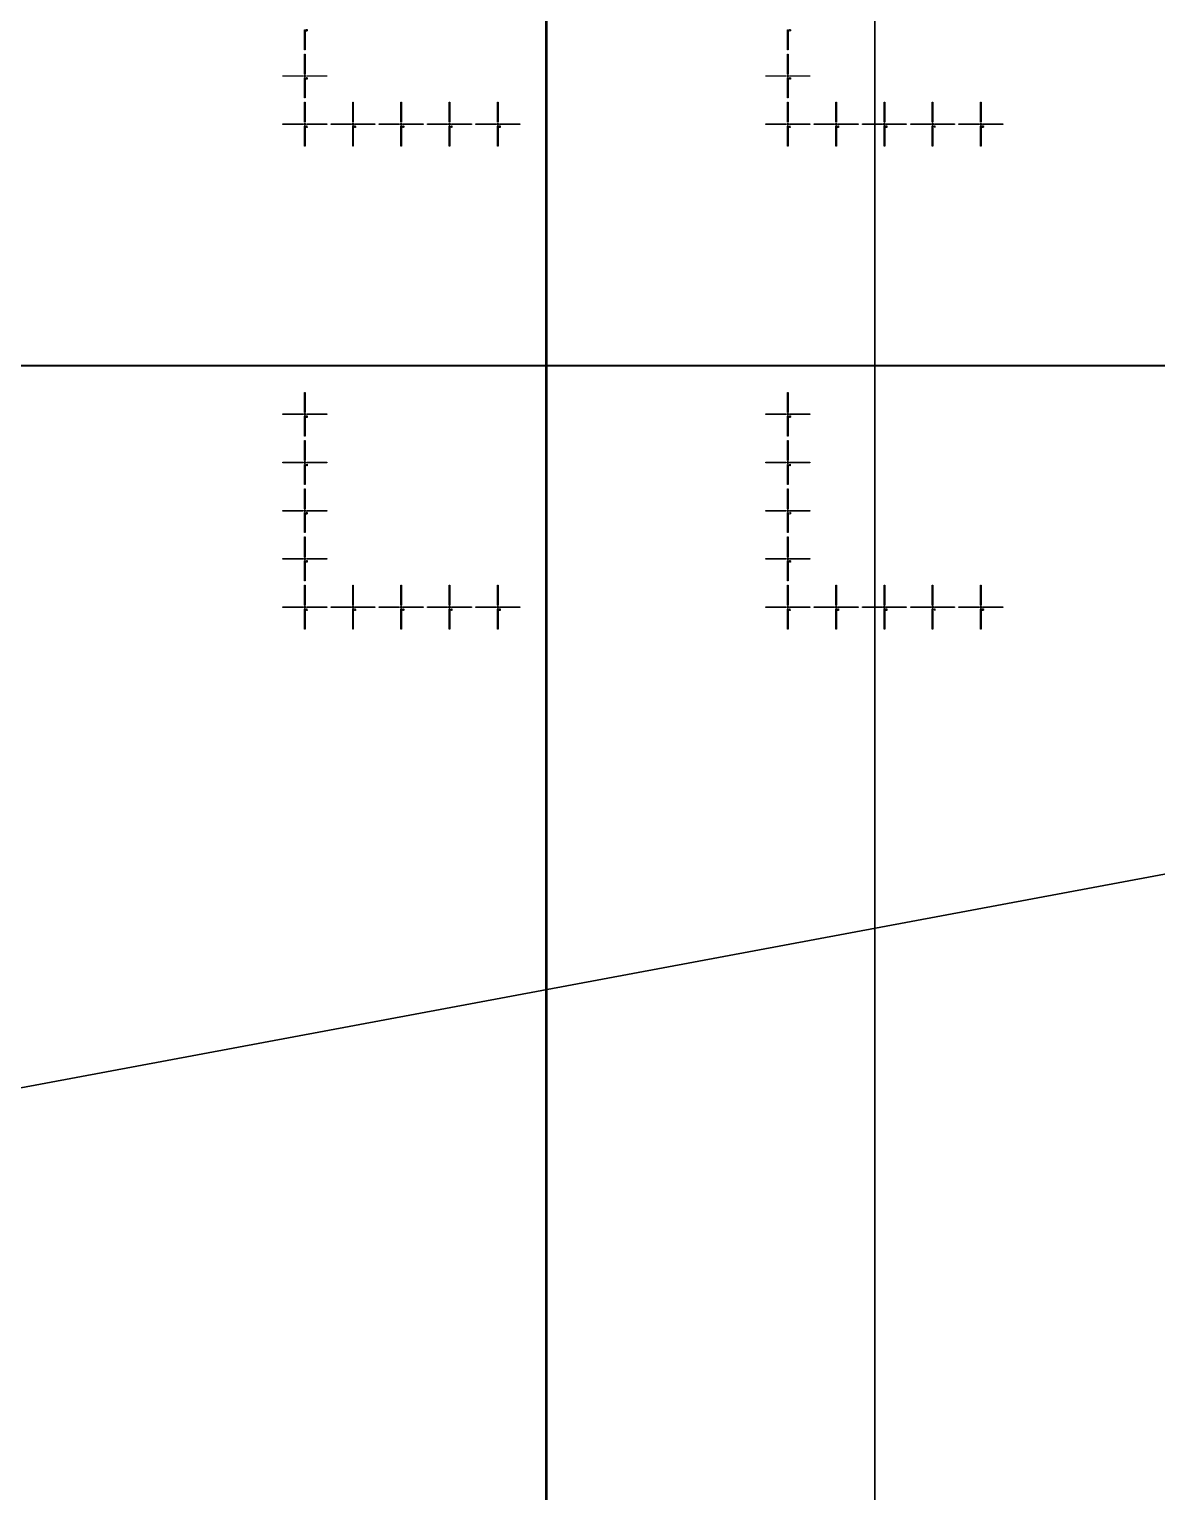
# Model space of a CAD drawing. Extents: x -25400 to 25400, y -24113 to 25400.
# Drawn here: x -15928 to -11253, y -4659 to 1407 of the extents above; entities that cross this region are included whole.
import ezdxf

# ---------------------------------------------------------------- set-up
doc = ezdxf.new("R2010")
doc.units = 0
for name, color, linetype in [('L0D0', 2, 'CONTINUOUS'), ('L1D0', 3, 'CONTINUOUS'), ('L3D0', 4, 'CONTINUOUS')]:
    doc.layers.add(name, color=color, linetype=linetype)

msp = doc.modelspace()

# ---------------------------------------------------------------- linework, layer by layer
at = {"layer": 'L0D0'}
for points in [[(-12421.944, -22155.255), (-12421.944, 14018.85)], [(-12421.944, 14018.85), (-12421.944, -22155.255)], [(-22510.084, 4207.864), (0, 0), (-22510.084, -4207.864)], [(-22417.468, -4676.232), (-22426.291, -4633.734), (-22435.033, -4591.22), (-22443.695, -4548.688), (-22452.276, -4506.141), (-22460.776, -4463.577), (-22469.196, -4420.998), (-22477.535, -4378.402), (-22485.794, -4335.791), (-22493.971, -4293.164), (-22502.068, -4250.522), (-22510.084, -4207.864), (0, 0), (-19469.972, -12055.297)]]:
    msp.add_lwpolyline(points, dxfattribs=at)
at = {"layer": 'L1D0'}
for points in [[(-14786.75, 1321.85), (-14786.75, 1404.85), (-14784.25, 1404.85), (-14784.25, 1321.85)], [(-14779.5, 1404.961), (-14779.5, 1405.85), (-14775.944, 1405.85), (-14775.944, 1404.961)], [(-14779.5, 1399.628), (-14779.5, 1400.517), (-14775.944, 1400.517), (-14775.944, 1399.628)], [(-14778.611, 1402.294), (-14778.611, 1403.183), (-14775.944, 1403.183), (-14775.944, 1402.294)], [(-14775.944, 1403.183), (-14775.944, 1404.961), (-14775.056, 1404.961), (-14775.056, 1403.183)], [(-14775.944, 1400.517), (-14775.944, 1402.294), (-14775.056, 1402.294), (-14775.056, 1400.517)], [(-12783.75, 1321.85), (-12783.75, 1404.85), (-12781.25, 1404.85), (-12781.25, 1321.85)], [(-12776.5, 1404.961), (-12776.5, 1405.85), (-12772.944, 1405.85), (-12772.944, 1404.961)], [(-12776.5, 1399.628), (-12776.5, 1400.517), (-12772.944, 1400.517), (-12772.944, 1399.628)], [(-12775.611, 1402.294), (-12775.611, 1403.183), (-12772.944, 1403.183), (-12772.944, 1402.294)], [(-12772.944, 1403.183), (-12772.944, 1404.961), (-12772.056, 1404.961), (-12772.056, 1403.183)], [(-12772.944, 1400.517), (-12772.944, 1402.294), (-12772.056, 1402.294), (-12772.056, 1400.517)], [(-14786.75, 1220.85), (-14786.75, 1303.85), (-14784.25, 1303.85), (-14784.25, 1220.85)], [(-12783.75, 1220.85), (-12783.75, 1303.85), (-12781.25, 1303.85), (-12781.25, 1220.85)], [(-14876.5, 1211.6), (-14876.5, 1214.1), (-14793.5, 1214.1), (-14793.5, 1211.6)], [(-14785.7, 1207.85), (-14785.7, 1212.65), (-14790.5, 1212.65), (-14790.5, 1213.05), (-14785.7, 1213.05), (-14785.7, 1217.85), (-14785.3, 1217.85), (-14785.3, 1213.05), (-14780.5, 1213.05), (-14780.5, 1212.65), (-14785.3, 1212.65), (-14785.3, 1207.85)], [(-14777.5, 1211.6), (-14777.5, 1214.1), (-14694.5, 1214.1), (-14694.5, 1211.6)], [(-12873.5, 1211.6), (-12873.5, 1214.1), (-12790.5, 1214.1), (-12790.5, 1211.6)], [(-12782.7, 1207.85), (-12782.7, 1212.65), (-12787.5, 1212.65), (-12787.5, 1213.05), (-12782.7, 1213.05), (-12782.7, 1217.85), (-12782.3, 1217.85), (-12782.3, 1213.05), (-12777.5, 1213.05), (-12777.5, 1212.65), (-12782.3, 1212.65), (-12782.3, 1207.85)], [(-12774.5, 1211.6), (-12774.5, 1214.1), (-12691.5, 1214.1), (-12691.5, 1211.6)], [(-14786.75, 1121.85), (-14786.75, 1204.85), (-14784.25, 1204.85), (-14784.25, 1121.85)], [(-14779.5, 1204.072), (-14779.5, 1204.961), (-14778.611, 1204.961), (-14778.611, 1204.072)], [(-14779.5, 1199.628), (-14779.5, 1201.406), (-14778.611, 1201.406), (-14778.611, 1200.517), (-14775.056, 1200.517), (-14775.056, 1199.628)], [(-14778.611, 1204.961), (-14778.611, 1205.85), (-14775.944, 1205.85), (-14775.944, 1204.961)], [(-14778.611, 1201.406), (-14778.611, 1202.294), (-14776.833, 1202.294), (-14776.833, 1201.406)], [(-14776.833, 1202.294), (-14776.833, 1203.183), (-14775.944, 1203.183), (-14775.944, 1202.294)], [(-14775.944, 1203.183), (-14775.944, 1204.961), (-14775.056, 1204.961), (-14775.056, 1203.183)], [(-12783.75, 1121.85), (-12783.75, 1204.85), (-12781.25, 1204.85), (-12781.25, 1121.85)], [(-12776.5, 1204.072), (-12776.5, 1204.961), (-12775.611, 1204.961), (-12775.611, 1204.072)], [(-12776.5, 1199.628), (-12776.5, 1201.406), (-12775.611, 1201.406), (-12775.611, 1200.517), (-12772.056, 1200.517), (-12772.056, 1199.628)], [(-12775.611, 1204.961), (-12775.611, 1205.85), (-12772.944, 1205.85), (-12772.944, 1204.961)], [(-12775.611, 1201.406), (-12775.611, 1202.294), (-12773.833, 1202.294), (-12773.833, 1201.406)], [(-12773.833, 1202.294), (-12773.833, 1203.183), (-12772.944, 1203.183), (-12772.944, 1202.294)], [(-12772.944, 1203.183), (-12772.944, 1204.961), (-12772.056, 1204.961), (-12772.056, 1203.183)], [(-14786.75, 1020.85), (-14786.75, 1103.85), (-14784.25, 1103.85), (-14784.25, 1020.85)], [(-14586.75, 1020.85), (-14586.75, 1103.85), (-14584.25, 1103.85), (-14584.25, 1020.85)], [(-14386.75, 1020.85), (-14386.75, 1103.85), (-14384.25, 1103.85), (-14384.25, 1020.85)], [(-14186.75, 1020.85), (-14186.75, 1103.85), (-14184.25, 1103.85), (-14184.25, 1020.85)], [(-13986.75, 1020.85), (-13986.75, 1103.85), (-13984.25, 1103.85), (-13984.25, 1020.85)], [(-12783.75, 1020.85), (-12783.75, 1103.85), (-12781.25, 1103.85), (-12781.25, 1020.85)], [(-12583.75, 1020.85), (-12583.75, 1103.85), (-12581.25, 1103.85), (-12581.25, 1020.85)], [(-12383.75, 1020.85), (-12383.75, 1103.85), (-12381.25, 1103.85), (-12381.25, 1020.85)], [(-12183.75, 1020.85), (-12183.75, 1103.85), (-12181.25, 1103.85), (-12181.25, 1020.85)], [(-11983.75, 1020.85), (-11983.75, 1103.85), (-11981.25, 1103.85), (-11981.25, 1020.85)], [(-14876.5, 1011.6), (-14876.5, 1014.1), (-14793.5, 1014.1), (-14793.5, 1011.6)], [(-14785.7, 1007.85), (-14785.7, 1012.65), (-14790.5, 1012.65), (-14790.5, 1013.05), (-14785.7, 1013.05), (-14785.7, 1017.85), (-14785.3, 1017.85), (-14785.3, 1013.05), (-14780.5, 1013.05), (-14780.5, 1012.65), (-14785.3, 1012.65), (-14785.3, 1007.85)], [(-14786.75, 921.85), (-14786.75, 1004.85), (-14784.25, 1004.85), (-14784.25, 921.85)], [(-14778.611, 999.628), (-14778.611, 1000.517), (-14777.722, 1000.517), (-14777.722, 1004.072), (-14778.611, 1004.072), (-14778.611, 1004.961), (-14777.722, 1004.961), (-14777.722, 1005.85), (-14776.833, 1005.85), (-14776.833, 1000.517), (-14775.944, 1000.517), (-14775.944, 999.628)], [(-14777.5, 1011.6), (-14777.5, 1014.1), (-14694.5, 1014.1), (-14694.5, 1011.6)], [(-14676.5, 1011.6), (-14676.5, 1014.1), (-14593.5, 1014.1), (-14593.5, 1011.6)], [(-14585.7, 1007.85), (-14585.7, 1012.65), (-14590.5, 1012.65), (-14590.5, 1013.05), (-14585.7, 1013.05), (-14585.7, 1017.85), (-14585.3, 1017.85), (-14585.3, 1013.05), (-14580.5, 1013.05), (-14580.5, 1012.65), (-14585.3, 1012.65), (-14585.3, 1007.85)], [(-14586.75, 921.85), (-14586.75, 1004.85), (-14584.25, 1004.85), (-14584.25, 921.85)], [(-14579.5, 1004.072), (-14579.5, 1004.961), (-14578.611, 1004.961), (-14578.611, 1004.072)], [(-14579.5, 999.628), (-14579.5, 1001.406), (-14578.611, 1001.406), (-14578.611, 1000.517), (-14575.056, 1000.517), (-14575.056, 999.628)], [(-14578.611, 1004.961), (-14578.611, 1005.85), (-14575.944, 1005.85), (-14575.944, 1004.961)], [(-14578.611, 1001.406), (-14578.611, 1002.294), (-14576.833, 1002.294), (-14576.833, 1001.406)], [(-14577.5, 1011.6), (-14577.5, 1014.1), (-14494.5, 1014.1), (-14494.5, 1011.6)], [(-14576.833, 1002.294), (-14576.833, 1003.183), (-14575.944, 1003.183), (-14575.944, 1002.294)], [(-14575.944, 1003.183), (-14575.944, 1004.961), (-14575.056, 1004.961), (-14575.056, 1003.183)], [(-14476.5, 1011.6), (-14476.5, 1014.1), (-14393.5, 1014.1), (-14393.5, 1011.6)], [(-14385.7, 1007.85), (-14385.7, 1012.65), (-14390.5, 1012.65), (-14390.5, 1013.05), (-14385.7, 1013.05), (-14385.7, 1017.85), (-14385.3, 1017.85), (-14385.3, 1013.05), (-14380.5, 1013.05), (-14380.5, 1012.65), (-14385.3, 1012.65), (-14385.3, 1007.85)], [(-14386.75, 921.85), (-14386.75, 1004.85), (-14384.25, 1004.85), (-14384.25, 921.85)], [(-14379.5, 1004.961), (-14379.5, 1005.85), (-14375.944, 1005.85), (-14375.944, 1004.961)], [(-14379.5, 999.628), (-14379.5, 1000.517), (-14375.944, 1000.517), (-14375.944, 999.628)], [(-14378.611, 1002.294), (-14378.611, 1003.183), (-14375.944, 1003.183), (-14375.944, 1002.294)], [(-14377.5, 1011.6), (-14377.5, 1014.1), (-14294.5, 1014.1), (-14294.5, 1011.6)], [(-14375.944, 1003.183), (-14375.944, 1004.961), (-14375.056, 1004.961), (-14375.056, 1003.183)], [(-14375.944, 1000.517), (-14375.944, 1002.294), (-14375.056, 1002.294), (-14375.056, 1000.517)], [(-14276.5, 1011.6), (-14276.5, 1014.1), (-14193.5, 1014.1), (-14193.5, 1011.6)], [(-14185.7, 1007.85), (-14185.7, 1012.65), (-14190.5, 1012.65), (-14190.5, 1013.05), (-14185.7, 1013.05), (-14185.7, 1017.85), (-14185.3, 1017.85), (-14185.3, 1013.05), (-14180.5, 1013.05), (-14180.5, 1012.65), (-14185.3, 1012.65), (-14185.3, 1007.85)], [(-14186.75, 921.85), (-14186.75, 1004.85), (-14184.25, 1004.85), (-14184.25, 921.85)], [(-14176.833, 999.628), (-14176.833, 1001.406), (-14179.5, 1001.406), (-14179.5, 1003.183), (-14178.611, 1003.183), (-14178.611, 1002.294), (-14176.833, 1002.294), (-14176.833, 1004.961), (-14177.722, 1004.961), (-14177.722, 1005.85), (-14175.944, 1005.85), (-14175.944, 1002.294), (-14175.056, 1002.294), (-14175.056, 1001.406), (-14175.944, 1001.406), (-14175.944, 999.628)], [(-14178.611, 1003.183), (-14178.611, 1004.961), (-14177.722, 1004.961), (-14177.722, 1003.183)], [(-14177.5, 1011.6), (-14177.5, 1014.1), (-14094.5, 1014.1), (-14094.5, 1011.6)], [(-14076.5, 1011.6), (-14076.5, 1014.1), (-13993.5, 1014.1), (-13993.5, 1011.6)], [(-13985.7, 1007.85), (-13985.7, 1012.65), (-13990.5, 1012.65), (-13990.5, 1013.05), (-13985.7, 1013.05), (-13985.7, 1017.85), (-13985.3, 1017.85), (-13985.3, 1013.05), (-13980.5, 1013.05), (-13980.5, 1012.65), (-13985.3, 1012.65), (-13985.3, 1007.85)], [(-13986.75, 921.85), (-13986.75, 1004.85), (-13984.25, 1004.85), (-13984.25, 921.85)], [(-13979.5, 1002.294), (-13979.5, 1005.85), (-13975.056, 1005.85), (-13975.056, 1004.961), (-13978.611, 1004.961), (-13978.611, 1003.183), (-13975.944, 1003.183), (-13975.944, 1002.294)], [(-13979.5, 999.628), (-13979.5, 1000.517), (-13975.944, 1000.517), (-13975.944, 999.628)], [(-13977.5, 1011.6), (-13977.5, 1014.1), (-13894.5, 1014.1), (-13894.5, 1011.6)], [(-13975.944, 1000.517), (-13975.944, 1002.294), (-13975.056, 1002.294), (-13975.056, 1000.517)], [(-12873.5, 1011.6), (-12873.5, 1014.1), (-12790.5, 1014.1), (-12790.5, 1011.6)], [(-12782.7, 1007.85), (-12782.7, 1012.65), (-12787.5, 1012.65), (-12787.5, 1013.05), (-12782.7, 1013.05), (-12782.7, 1017.85), (-12782.3, 1017.85), (-12782.3, 1013.05), (-12777.5, 1013.05), (-12777.5, 1012.65), (-12782.3, 1012.65), (-12782.3, 1007.85)], [(-12783.75, 921.85), (-12783.75, 1004.85), (-12781.25, 1004.85), (-12781.25, 921.85)], [(-12775.611, 999.628), (-12775.611, 1000.517), (-12774.722, 1000.517), (-12774.722, 1004.072), (-12775.611, 1004.072), (-12775.611, 1004.961), (-12774.722, 1004.961), (-12774.722, 1005.85), (-12773.833, 1005.85), (-12773.833, 1000.517), (-12772.944, 1000.517), (-12772.944, 999.628)], [(-12774.5, 1011.6), (-12774.5, 1014.1), (-12691.5, 1014.1), (-12691.5, 1011.6)], [(-12673.5, 1011.6), (-12673.5, 1014.1), (-12590.5, 1014.1), (-12590.5, 1011.6)], [(-12582.7, 1007.85), (-12582.7, 1012.65), (-12587.5, 1012.65), (-12587.5, 1013.05), (-12582.7, 1013.05), (-12582.7, 1017.85), (-12582.3, 1017.85), (-12582.3, 1013.05), (-12577.5, 1013.05), (-12577.5, 1012.65), (-12582.3, 1012.65), (-12582.3, 1007.85)], [(-12583.75, 921.85), (-12583.75, 1004.85), (-12581.25, 1004.85), (-12581.25, 921.85)], [(-12576.5, 1004.072), (-12576.5, 1004.961), (-12575.611, 1004.961), (-12575.611, 1004.072)], [(-12576.5, 999.628), (-12576.5, 1001.406), (-12575.611, 1001.406), (-12575.611, 1000.517), (-12572.056, 1000.517), (-12572.056, 999.628)], [(-12575.611, 1004.961), (-12575.611, 1005.85), (-12572.944, 1005.85), (-12572.944, 1004.961)], [(-12575.611, 1001.406), (-12575.611, 1002.294), (-12573.833, 1002.294), (-12573.833, 1001.406)], [(-12574.5, 1011.6), (-12574.5, 1014.1), (-12491.5, 1014.1), (-12491.5, 1011.6)], [(-12573.833, 1002.294), (-12573.833, 1003.183), (-12572.944, 1003.183), (-12572.944, 1002.294)], [(-12572.944, 1003.183), (-12572.944, 1004.961), (-12572.056, 1004.961), (-12572.056, 1003.183)], [(-12473.5, 1011.6), (-12473.5, 1014.1), (-12390.5, 1014.1), (-12390.5, 1011.6)], [(-12382.7, 1007.85), (-12382.7, 1012.65), (-12387.5, 1012.65), (-12387.5, 1013.05), (-12382.7, 1013.05), (-12382.7, 1017.85), (-12382.3, 1017.85), (-12382.3, 1013.05), (-12377.5, 1013.05), (-12377.5, 1012.65), (-12382.3, 1012.65), (-12382.3, 1007.85)], [(-12383.75, 921.85), (-12383.75, 1004.85), (-12381.25, 1004.85), (-12381.25, 921.85)], [(-12376.5, 1004.961), (-12376.5, 1005.85), (-12372.944, 1005.85), (-12372.944, 1004.961)], [(-12376.5, 999.628), (-12376.5, 1000.517), (-12372.944, 1000.517), (-12372.944, 999.628)], [(-12375.611, 1002.294), (-12375.611, 1003.183), (-12372.944, 1003.183), (-12372.944, 1002.294)], [(-12374.5, 1011.6), (-12374.5, 1014.1), (-12291.5, 1014.1), (-12291.5, 1011.6)], [(-12372.944, 1003.183), (-12372.944, 1004.961), (-12372.056, 1004.961), (-12372.056, 1003.183)], [(-12372.944, 1000.517), (-12372.944, 1002.294), (-12372.056, 1002.294), (-12372.056, 1000.517)], [(-12273.5, 1011.6), (-12273.5, 1014.1), (-12190.5, 1014.1), (-12190.5, 1011.6)], [(-12182.7, 1007.85), (-12182.7, 1012.65), (-12187.5, 1012.65), (-12187.5, 1013.05), (-12182.7, 1013.05), (-12182.7, 1017.85), (-12182.3, 1017.85), (-12182.3, 1013.05), (-12177.5, 1013.05), (-12177.5, 1012.65), (-12182.3, 1012.65), (-12182.3, 1007.85)], [(-12183.75, 921.85), (-12183.75, 1004.85), (-12181.25, 1004.85), (-12181.25, 921.85)], [(-12173.833, 999.628), (-12173.833, 1001.406), (-12176.5, 1001.406), (-12176.5, 1003.183), (-12175.611, 1003.183), (-12175.611, 1002.294), (-12173.833, 1002.294), (-12173.833, 1004.961), (-12174.722, 1004.961), (-12174.722, 1005.85), (-12172.944, 1005.85), (-12172.944, 1002.294), (-12172.056, 1002.294), (-12172.056, 1001.406), (-12172.944, 1001.406), (-12172.944, 999.628)], [(-12175.611, 1003.183), (-12175.611, 1004.961), (-12174.722, 1004.961), (-12174.722, 1003.183)], [(-12174.5, 1011.6), (-12174.5, 1014.1), (-12091.5, 1014.1), (-12091.5, 1011.6)], [(-12073.5, 1011.6), (-12073.5, 1014.1), (-11990.5, 1014.1), (-11990.5, 1011.6)], [(-11982.7, 1007.85), (-11982.7, 1012.65), (-11987.5, 1012.65), (-11987.5, 1013.05), (-11982.7, 1013.05), (-11982.7, 1017.85), (-11982.3, 1017.85), (-11982.3, 1013.05), (-11977.5, 1013.05), (-11977.5, 1012.65), (-11982.3, 1012.65), (-11982.3, 1007.85)], [(-11983.75, 921.85), (-11983.75, 1004.85), (-11981.25, 1004.85), (-11981.25, 921.85)], [(-11976.5, 1002.294), (-11976.5, 1005.85), (-11972.056, 1005.85), (-11972.056, 1004.961), (-11975.611, 1004.961), (-11975.611, 1003.183), (-11972.944, 1003.183), (-11972.944, 1002.294)], [(-11976.5, 999.628), (-11976.5, 1000.517), (-11972.944, 1000.517), (-11972.944, 999.628)], [(-11974.5, 1011.6), (-11974.5, 1014.1), (-11891.5, 1014.1), (-11891.5, 1011.6)], [(-11972.944, 1000.517), (-11972.944, 1002.294), (-11972.056, 1002.294), (-11972.056, 1000.517)], [(-14786.75, -182.15), (-14786.75, -99.15), (-14784.25, -99.15), (-14784.25, -182.15)], [(-12783.75, -182.15), (-12783.75, -99.15), (-12781.25, -99.15), (-12781.25, -182.15)], [(-14876.5, -191.4), (-14876.5, -188.9), (-14793.5, -188.9), (-14793.5, -191.4)], [(-14785.7, -195.15), (-14785.7, -190.35), (-14790.5, -190.35), (-14790.5, -189.95), (-14785.7, -189.95), (-14785.7, -185.15), (-14785.3, -185.15), (-14785.3, -189.95), (-14780.5, -189.95), (-14780.5, -190.35), (-14785.3, -190.35), (-14785.3, -195.15)], [(-14786.75, -281.15), (-14786.75, -198.15), (-14784.25, -198.15), (-14784.25, -281.15)], [(-14779.5, -200.706), (-14779.5, -197.15), (-14775.056, -197.15), (-14775.056, -198.039), (-14778.611, -198.039), (-14778.611, -199.817), (-14775.944, -199.817), (-14775.944, -200.706)], [(-14779.5, -203.372), (-14779.5, -202.483), (-14775.944, -202.483), (-14775.944, -203.372)], [(-14777.5, -191.4), (-14777.5, -188.9), (-14694.5, -188.9), (-14694.5, -191.4)], [(-14775.944, -202.483), (-14775.944, -200.706), (-14775.056, -200.706), (-14775.056, -202.483)], [(-12873.5, -191.4), (-12873.5, -188.9), (-12790.5, -188.9), (-12790.5, -191.4)], [(-12782.7, -195.15), (-12782.7, -190.35), (-12787.5, -190.35), (-12787.5, -189.95), (-12782.7, -189.95), (-12782.7, -185.15), (-12782.3, -185.15), (-12782.3, -189.95), (-12777.5, -189.95), (-12777.5, -190.35), (-12782.3, -190.35), (-12782.3, -195.15)], [(-12783.75, -281.15), (-12783.75, -198.15), (-12781.25, -198.15), (-12781.25, -281.15)], [(-12776.5, -200.706), (-12776.5, -197.15), (-12772.056, -197.15), (-12772.056, -198.039), (-12775.611, -198.039), (-12775.611, -199.817), (-12772.944, -199.817), (-12772.944, -200.706)], [(-12776.5, -203.372), (-12776.5, -202.483), (-12772.944, -202.483), (-12772.944, -203.372)], [(-12774.5, -191.4), (-12774.5, -188.9), (-12691.5, -188.9), (-12691.5, -191.4)], [(-12772.944, -202.483), (-12772.944, -200.706), (-12772.056, -200.706), (-12772.056, -202.483)], [(-14786.75, -382.15), (-14786.75, -299.15), (-14784.25, -299.15), (-14784.25, -382.15)], [(-12783.75, -382.15), (-12783.75, -299.15), (-12781.25, -299.15), (-12781.25, -382.15)], [(-14876.5, -391.4), (-14876.5, -388.9), (-14793.5, -388.9), (-14793.5, -391.4)], [(-14785.7, -395.15), (-14785.7, -390.35), (-14790.5, -390.35), (-14790.5, -389.95), (-14785.7, -389.95), (-14785.7, -385.15), (-14785.3, -385.15), (-14785.3, -389.95), (-14780.5, -389.95), (-14780.5, -390.35), (-14785.3, -390.35), (-14785.3, -395.15)], [(-14786.75, -481.15), (-14786.75, -398.15), (-14784.25, -398.15), (-14784.25, -481.15)], [(-14776.833, -403.372), (-14776.833, -401.594), (-14779.5, -401.594), (-14779.5, -399.817), (-14778.611, -399.817), (-14778.611, -400.706), (-14776.833, -400.706), (-14776.833, -398.039), (-14777.722, -398.039), (-14777.722, -397.15), (-14775.944, -397.15), (-14775.944, -400.706), (-14775.056, -400.706), (-14775.056, -401.594), (-14775.944, -401.594), (-14775.944, -403.372)], [(-14778.611, -399.817), (-14778.611, -398.039), (-14777.722, -398.039), (-14777.722, -399.817)], [(-14777.5, -391.4), (-14777.5, -388.9), (-14694.5, -388.9), (-14694.5, -391.4)], [(-12873.5, -391.4), (-12873.5, -388.9), (-12790.5, -388.9), (-12790.5, -391.4)], [(-12782.7, -395.15), (-12782.7, -390.35), (-12787.5, -390.35), (-12787.5, -389.95), (-12782.7, -389.95), (-12782.7, -385.15), (-12782.3, -385.15), (-12782.3, -389.95), (-12777.5, -389.95), (-12777.5, -390.35), (-12782.3, -390.35), (-12782.3, -395.15)], [(-12783.75, -481.15), (-12783.75, -398.15), (-12781.25, -398.15), (-12781.25, -481.15)], [(-12773.833, -403.372), (-12773.833, -401.594), (-12776.5, -401.594), (-12776.5, -399.817), (-12775.611, -399.817), (-12775.611, -400.706), (-12773.833, -400.706), (-12773.833, -398.039), (-12774.722, -398.039), (-12774.722, -397.15), (-12772.944, -397.15), (-12772.944, -400.706), (-12772.056, -400.706), (-12772.056, -401.594), (-12772.944, -401.594), (-12772.944, -403.372)], [(-12775.611, -399.817), (-12775.611, -398.039), (-12774.722, -398.039), (-12774.722, -399.817)], [(-12774.5, -391.4), (-12774.5, -388.9), (-12691.5, -388.9), (-12691.5, -391.4)], [(-14786.75, -582.15), (-14786.75, -499.15), (-14784.25, -499.15), (-14784.25, -582.15)], [(-12783.75, -582.15), (-12783.75, -499.15), (-12781.25, -499.15), (-12781.25, -582.15)], [(-14876.5, -591.4), (-14876.5, -588.9), (-14793.5, -588.9), (-14793.5, -591.4)], [(-14785.7, -595.15), (-14785.7, -590.35), (-14790.5, -590.35), (-14790.5, -589.95), (-14785.7, -589.95), (-14785.7, -585.15), (-14785.3, -585.15), (-14785.3, -589.95), (-14780.5, -589.95), (-14780.5, -590.35), (-14785.3, -590.35), (-14785.3, -595.15)], [(-14786.75, -681.15), (-14786.75, -598.15), (-14784.25, -598.15), (-14784.25, -681.15)], [(-14779.5, -598.039), (-14779.5, -597.15), (-14775.944, -597.15), (-14775.944, -598.039)], [(-14779.5, -603.372), (-14779.5, -602.483), (-14775.944, -602.483), (-14775.944, -603.372)], [(-14778.611, -600.706), (-14778.611, -599.817), (-14775.944, -599.817), (-14775.944, -600.706)], [(-14777.5, -591.4), (-14777.5, -588.9), (-14694.5, -588.9), (-14694.5, -591.4)], [(-14775.944, -599.817), (-14775.944, -598.039), (-14775.056, -598.039), (-14775.056, -599.817)], [(-14775.944, -602.483), (-14775.944, -600.706), (-14775.056, -600.706), (-14775.056, -602.483)], [(-12873.5, -591.4), (-12873.5, -588.9), (-12790.5, -588.9), (-12790.5, -591.4)], [(-12782.7, -595.15), (-12782.7, -590.35), (-12787.5, -590.35), (-12787.5, -589.95), (-12782.7, -589.95), (-12782.7, -585.15), (-12782.3, -585.15), (-12782.3, -589.95), (-12777.5, -589.95), (-12777.5, -590.35), (-12782.3, -590.35), (-12782.3, -595.15)], [(-12783.75, -681.15), (-12783.75, -598.15), (-12781.25, -598.15), (-12781.25, -681.15)], [(-12776.5, -598.039), (-12776.5, -597.15), (-12772.944, -597.15), (-12772.944, -598.039)], [(-12776.5, -603.372), (-12776.5, -602.483), (-12772.944, -602.483), (-12772.944, -603.372)], [(-12775.611, -600.706), (-12775.611, -599.817), (-12772.944, -599.817), (-12772.944, -600.706)], [(-12774.5, -591.4), (-12774.5, -588.9), (-12691.5, -588.9), (-12691.5, -591.4)], [(-12772.944, -599.817), (-12772.944, -598.039), (-12772.056, -598.039), (-12772.056, -599.817)], [(-12772.944, -602.483), (-12772.944, -600.706), (-12772.056, -600.706), (-12772.056, -602.483)], [(-14786.75, -782.15), (-14786.75, -699.15), (-14784.25, -699.15), (-14784.25, -782.15)], [(-12783.75, -782.15), (-12783.75, -699.15), (-12781.25, -699.15), (-12781.25, -782.15)], [(-14785.7, -795.15), (-14785.7, -790.35), (-14790.5, -790.35), (-14790.5, -789.95), (-14785.7, -789.95), (-14785.7, -785.15), (-14785.3, -785.15), (-14785.3, -789.95), (-14780.5, -789.95), (-14780.5, -790.35), (-14785.3, -790.35), (-14785.3, -795.15)], [(-12782.7, -795.15), (-12782.7, -790.35), (-12787.5, -790.35), (-12787.5, -789.95), (-12782.7, -789.95), (-12782.7, -785.15), (-12782.3, -785.15), (-12782.3, -789.95), (-12777.5, -789.95), (-12777.5, -790.35), (-12782.3, -790.35), (-12782.3, -795.15)], [(-14876.5, -791.4), (-14876.5, -788.9), (-14793.5, -788.9), (-14793.5, -791.4)], [(-14786.75, -881.15), (-14786.75, -798.15), (-14784.25, -798.15), (-14784.25, -881.15)], [(-14779.5, -798.928), (-14779.5, -798.039), (-14778.611, -798.039), (-14778.611, -798.928)], [(-14779.5, -803.372), (-14779.5, -801.594), (-14778.611, -801.594), (-14778.611, -802.483), (-14775.056, -802.483), (-14775.056, -803.372)], [(-14778.611, -798.039), (-14778.611, -797.15), (-14775.944, -797.15), (-14775.944, -798.039)], [(-14778.611, -801.594), (-14778.611, -800.706), (-14776.833, -800.706), (-14776.833, -801.594)], [(-14777.5, -791.4), (-14777.5, -788.9), (-14694.5, -788.9), (-14694.5, -791.4)], [(-14776.833, -800.706), (-14776.833, -799.817), (-14775.944, -799.817), (-14775.944, -800.706)], [(-14775.944, -799.817), (-14775.944, -798.039), (-14775.056, -798.039), (-14775.056, -799.817)], [(-12873.5, -791.4), (-12873.5, -788.9), (-12790.5, -788.9), (-12790.5, -791.4)], [(-12783.75, -881.15), (-12783.75, -798.15), (-12781.25, -798.15), (-12781.25, -881.15)], [(-12776.5, -798.928), (-12776.5, -798.039), (-12775.611, -798.039), (-12775.611, -798.928)], [(-12776.5, -803.372), (-12776.5, -801.594), (-12775.611, -801.594), (-12775.611, -802.483), (-12772.056, -802.483), (-12772.056, -803.372)], [(-12775.611, -798.039), (-12775.611, -797.15), (-12772.944, -797.15), (-12772.944, -798.039)], [(-12775.611, -801.594), (-12775.611, -800.706), (-12773.833, -800.706), (-12773.833, -801.594)], [(-12774.5, -791.4), (-12774.5, -788.9), (-12691.5, -788.9), (-12691.5, -791.4)], [(-12773.833, -800.706), (-12773.833, -799.817), (-12772.944, -799.817), (-12772.944, -800.706)], [(-12772.944, -799.817), (-12772.944, -798.039), (-12772.056, -798.039), (-12772.056, -799.817)], [(-14786.75, -982.15), (-14786.75, -899.15), (-14784.25, -899.15), (-14784.25, -982.15)], [(-14586.75, -982.15), (-14586.75, -899.15), (-14584.25, -899.15), (-14584.25, -982.15)], [(-14386.75, -982.15), (-14386.75, -899.15), (-14384.25, -899.15), (-14384.25, -982.15)], [(-14186.75, -982.15), (-14186.75, -899.15), (-14184.25, -899.15), (-14184.25, -982.15)], [(-13986.75, -982.15), (-13986.75, -899.15), (-13984.25, -899.15), (-13984.25, -982.15)], [(-12783.75, -982.15), (-12783.75, -899.15), (-12781.25, -899.15), (-12781.25, -982.15)], [(-12583.75, -982.15), (-12583.75, -899.15), (-12581.25, -899.15), (-12581.25, -982.15)], [(-12383.75, -982.15), (-12383.75, -899.15), (-12381.25, -899.15), (-12381.25, -982.15)], [(-12183.75, -982.15), (-12183.75, -899.15), (-12181.25, -899.15), (-12181.25, -982.15)], [(-11983.75, -982.15), (-11983.75, -899.15), (-11981.25, -899.15), (-11981.25, -982.15)], [(-14876.5, -991.4), (-14876.5, -988.9), (-14793.5, -988.9), (-14793.5, -991.4)], [(-14785.7, -995.15), (-14785.7, -990.35), (-14790.5, -990.35), (-14790.5, -989.95), (-14785.7, -989.95), (-14785.7, -985.15), (-14785.3, -985.15), (-14785.3, -989.95), (-14780.5, -989.95), (-14780.5, -990.35), (-14785.3, -990.35), (-14785.3, -995.15)], [(-14786.75, -1081.15), (-14786.75, -998.15), (-14784.25, -998.15), (-14784.25, -1081.15)], [(-14778.611, -1003.372), (-14778.611, -1002.483), (-14777.722, -1002.483), (-14777.722, -998.928), (-14778.611, -998.928), (-14778.611, -998.039), (-14777.722, -998.039), (-14777.722, -997.15), (-14776.833, -997.15), (-14776.833, -1002.483), (-14775.944, -1002.483), (-14775.944, -1003.372)], [(-14777.5, -991.4), (-14777.5, -988.9), (-14694.5, -988.9), (-14694.5, -991.4)], [(-14676.5, -991.4), (-14676.5, -988.9), (-14593.5, -988.9), (-14593.5, -991.4)], [(-14585.7, -995.15), (-14585.7, -990.35), (-14590.5, -990.35), (-14590.5, -989.95), (-14585.7, -989.95), (-14585.7, -985.15), (-14585.3, -985.15), (-14585.3, -989.95), (-14580.5, -989.95), (-14580.5, -990.35), (-14585.3, -990.35), (-14585.3, -995.15)], [(-14586.75, -1081.15), (-14586.75, -998.15), (-14584.25, -998.15), (-14584.25, -1081.15)], [(-14579.5, -998.928), (-14579.5, -998.039), (-14578.611, -998.039), (-14578.611, -998.928)], [(-14579.5, -1003.372), (-14579.5, -1001.594), (-14578.611, -1001.594), (-14578.611, -1002.483), (-14575.056, -1002.483), (-14575.056, -1003.372)], [(-14578.611, -998.039), (-14578.611, -997.15), (-14575.944, -997.15), (-14575.944, -998.039)], [(-14578.611, -1001.594), (-14578.611, -1000.706), (-14576.833, -1000.706), (-14576.833, -1001.594)], [(-14577.5, -991.4), (-14577.5, -988.9), (-14494.5, -988.9), (-14494.5, -991.4)], [(-14576.833, -1000.706), (-14576.833, -999.817), (-14575.944, -999.817), (-14575.944, -1000.706)], [(-14575.944, -999.817), (-14575.944, -998.039), (-14575.056, -998.039), (-14575.056, -999.817)], [(-14476.5, -991.4), (-14476.5, -988.9), (-14393.5, -988.9), (-14393.5, -991.4)], [(-14385.7, -995.15), (-14385.7, -990.35), (-14390.5, -990.35), (-14390.5, -989.95), (-14385.7, -989.95), (-14385.7, -985.15), (-14385.3, -985.15), (-14385.3, -989.95), (-14380.5, -989.95), (-14380.5, -990.35), (-14385.3, -990.35), (-14385.3, -995.15)], [(-14386.75, -1081.15), (-14386.75, -998.15), (-14384.25, -998.15), (-14384.25, -1081.15)], [(-14379.5, -998.039), (-14379.5, -997.15), (-14375.944, -997.15), (-14375.944, -998.039)], [(-14379.5, -1003.372), (-14379.5, -1002.483), (-14375.944, -1002.483), (-14375.944, -1003.372)], [(-14378.611, -1000.706), (-14378.611, -999.817), (-14375.944, -999.817), (-14375.944, -1000.706)], [(-14377.5, -991.4), (-14377.5, -988.9), (-14294.5, -988.9), (-14294.5, -991.4)], [(-14375.944, -999.817), (-14375.944, -998.039), (-14375.056, -998.039), (-14375.056, -999.817)], [(-14375.944, -1002.483), (-14375.944, -1000.706), (-14375.056, -1000.706), (-14375.056, -1002.483)], [(-14276.5, -991.4), (-14276.5, -988.9), (-14193.5, -988.9), (-14193.5, -991.4)], [(-14185.7, -995.15), (-14185.7, -990.35), (-14190.5, -990.35), (-14190.5, -989.95), (-14185.7, -989.95), (-14185.7, -985.15), (-14185.3, -985.15), (-14185.3, -989.95), (-14180.5, -989.95), (-14180.5, -990.35), (-14185.3, -990.35), (-14185.3, -995.15)], [(-14186.75, -1081.15), (-14186.75, -998.15), (-14184.25, -998.15), (-14184.25, -1081.15)], [(-14176.833, -1003.372), (-14176.833, -1001.594), (-14179.5, -1001.594), (-14179.5, -999.817), (-14178.611, -999.817), (-14178.611, -1000.706), (-14176.833, -1000.706), (-14176.833, -998.039), (-14177.722, -998.039), (-14177.722, -997.15), (-14175.944, -997.15), (-14175.944, -1000.706), (-14175.056, -1000.706), (-14175.056, -1001.594), (-14175.944, -1001.594), (-14175.944, -1003.372)], [(-14178.611, -999.817), (-14178.611, -998.039), (-14177.722, -998.039), (-14177.722, -999.817)], [(-14177.5, -991.4), (-14177.5, -988.9), (-14094.5, -988.9), (-14094.5, -991.4)], [(-14076.5, -991.4), (-14076.5, -988.9), (-13993.5, -988.9), (-13993.5, -991.4)], [(-13985.7, -995.15), (-13985.7, -990.35), (-13990.5, -990.35), (-13990.5, -989.95), (-13985.7, -989.95), (-13985.7, -985.15), (-13985.3, -985.15), (-13985.3, -989.95), (-13980.5, -989.95), (-13980.5, -990.35), (-13985.3, -990.35), (-13985.3, -995.15)], [(-13986.75, -1081.15), (-13986.75, -998.15), (-13984.25, -998.15), (-13984.25, -1081.15)], [(-13979.5, -1000.706), (-13979.5, -997.15), (-13975.056, -997.15), (-13975.056, -998.039), (-13978.611, -998.039), (-13978.611, -999.817), (-13975.944, -999.817), (-13975.944, -1000.706)], [(-13979.5, -1003.372), (-13979.5, -1002.483), (-13975.944, -1002.483), (-13975.944, -1003.372)], [(-13977.5, -991.4), (-13977.5, -988.9), (-13894.5, -988.9), (-13894.5, -991.4)], [(-13975.944, -1002.483), (-13975.944, -1000.706), (-13975.056, -1000.706), (-13975.056, -1002.483)], [(-12873.5, -991.4), (-12873.5, -988.9), (-12790.5, -988.9), (-12790.5, -991.4)], [(-12782.7, -995.15), (-12782.7, -990.35), (-12787.5, -990.35), (-12787.5, -989.95), (-12782.7, -989.95), (-12782.7, -985.15), (-12782.3, -985.15), (-12782.3, -989.95), (-12777.5, -989.95), (-12777.5, -990.35), (-12782.3, -990.35), (-12782.3, -995.15)], [(-12783.75, -1081.15), (-12783.75, -998.15), (-12781.25, -998.15), (-12781.25, -1081.15)], [(-12775.611, -1003.372), (-12775.611, -1002.483), (-12774.722, -1002.483), (-12774.722, -998.928), (-12775.611, -998.928), (-12775.611, -998.039), (-12774.722, -998.039), (-12774.722, -997.15), (-12773.833, -997.15), (-12773.833, -1002.483), (-12772.944, -1002.483), (-12772.944, -1003.372)], [(-12774.5, -991.4), (-12774.5, -988.9), (-12691.5, -988.9), (-12691.5, -991.4)], [(-12673.5, -991.4), (-12673.5, -988.9), (-12590.5, -988.9), (-12590.5, -991.4)], [(-12582.7, -995.15), (-12582.7, -990.35), (-12587.5, -990.35), (-12587.5, -989.95), (-12582.7, -989.95), (-12582.7, -985.15), (-12582.3, -985.15), (-12582.3, -989.95), (-12577.5, -989.95), (-12577.5, -990.35), (-12582.3, -990.35), (-12582.3, -995.15)], [(-12583.75, -1081.15), (-12583.75, -998.15), (-12581.25, -998.15), (-12581.25, -1081.15)], [(-12576.5, -998.928), (-12576.5, -998.039), (-12575.611, -998.039), (-12575.611, -998.928)], [(-12576.5, -1003.372), (-12576.5, -1001.594), (-12575.611, -1001.594), (-12575.611, -1002.483), (-12572.056, -1002.483), (-12572.056, -1003.372)], [(-12575.611, -998.039), (-12575.611, -997.15), (-12572.944, -997.15), (-12572.944, -998.039)], [(-12575.611, -1001.594), (-12575.611, -1000.706), (-12573.833, -1000.706), (-12573.833, -1001.594)], [(-12574.5, -991.4), (-12574.5, -988.9), (-12491.5, -988.9), (-12491.5, -991.4)], [(-12573.833, -1000.706), (-12573.833, -999.817), (-12572.944, -999.817), (-12572.944, -1000.706)], [(-12572.944, -999.817), (-12572.944, -998.039), (-12572.056, -998.039), (-12572.056, -999.817)], [(-12473.5, -991.4), (-12473.5, -988.9), (-12390.5, -988.9), (-12390.5, -991.4)], [(-12382.7, -995.15), (-12382.7, -990.35), (-12387.5, -990.35), (-12387.5, -989.95), (-12382.7, -989.95), (-12382.7, -985.15), (-12382.3, -985.15), (-12382.3, -989.95), (-12377.5, -989.95), (-12377.5, -990.35), (-12382.3, -990.35), (-12382.3, -995.15)], [(-12383.75, -1081.15), (-12383.75, -998.15), (-12381.25, -998.15), (-12381.25, -1081.15)], [(-12376.5, -998.039), (-12376.5, -997.15), (-12372.944, -997.15), (-12372.944, -998.039)], [(-12376.5, -1003.372), (-12376.5, -1002.483), (-12372.944, -1002.483), (-12372.944, -1003.372)], [(-12375.611, -1000.706), (-12375.611, -999.817), (-12372.944, -999.817), (-12372.944, -1000.706)], [(-12374.5, -991.4), (-12374.5, -988.9), (-12291.5, -988.9), (-12291.5, -991.4)], [(-12372.944, -999.817), (-12372.944, -998.039), (-12372.056, -998.039), (-12372.056, -999.817)], [(-12372.944, -1002.483), (-12372.944, -1000.706), (-12372.056, -1000.706), (-12372.056, -1002.483)], [(-12273.5, -991.4), (-12273.5, -988.9), (-12190.5, -988.9), (-12190.5, -991.4)], [(-12182.7, -995.15), (-12182.7, -990.35), (-12187.5, -990.35), (-12187.5, -989.95), (-12182.7, -989.95), (-12182.7, -985.15), (-12182.3, -985.15), (-12182.3, -989.95), (-12177.5, -989.95), (-12177.5, -990.35), (-12182.3, -990.35), (-12182.3, -995.15)], [(-12183.75, -1081.15), (-12183.75, -998.15), (-12181.25, -998.15), (-12181.25, -1081.15)], [(-12173.833, -1003.372), (-12173.833, -1001.594), (-12176.5, -1001.594), (-12176.5, -999.817), (-12175.611, -999.817), (-12175.611, -1000.706), (-12173.833, -1000.706), (-12173.833, -998.039), (-12174.722, -998.039), (-12174.722, -997.15), (-12172.944, -997.15), (-12172.944, -1000.706), (-12172.056, -1000.706), (-12172.056, -1001.594), (-12172.944, -1001.594), (-12172.944, -1003.372)], [(-12175.611, -999.817), (-12175.611, -998.039), (-12174.722, -998.039), (-12174.722, -999.817)], [(-12174.5, -991.4), (-12174.5, -988.9), (-12091.5, -988.9), (-12091.5, -991.4)], [(-12073.5, -991.4), (-12073.5, -988.9), (-11990.5, -988.9), (-11990.5, -991.4)], [(-11982.7, -995.15), (-11982.7, -990.35), (-11987.5, -990.35), (-11987.5, -989.95), (-11982.7, -989.95), (-11982.7, -985.15), (-11982.3, -985.15), (-11982.3, -989.95), (-11977.5, -989.95), (-11977.5, -990.35), (-11982.3, -990.35), (-11982.3, -995.15)], [(-11983.75, -1081.15), (-11983.75, -998.15), (-11981.25, -998.15), (-11981.25, -1081.15)], [(-11976.5, -1000.706), (-11976.5, -997.15), (-11972.056, -997.15), (-11972.056, -998.039), (-11975.611, -998.039), (-11975.611, -999.817), (-11972.944, -999.817), (-11972.944, -1000.706)], [(-11976.5, -1003.372), (-11976.5, -1002.483), (-11972.944, -1002.483), (-11972.944, -1003.372)], [(-11974.5, -991.4), (-11974.5, -988.9), (-11891.5, -988.9), (-11891.5, -991.4)], [(-11972.944, -1002.483), (-11972.944, -1000.706), (-11972.056, -1000.706), (-11972.056, -1002.483)]]:
    msp.add_lwpolyline(points, close=True, dxfattribs=at)
at = {"layer": 'L3D0'}
for points in [[(220.5, 7012.85), (-6779.5, 7012.85), (-6779.5, 12.85), (-6782.5, 12.85), (-6782.5, 7012.85), (-13782.5, 7012.85), (-13782.5, 12.85), (-13785.5, 12.85), (-13785.5, 7012.85), (-20785.5, 7012.85), (-20785.5, 12.85), (-20788.5, 12.85), (-20788.5, 7015.85), (14226.5, 7015.85)], [(220.5, 9.85), (-6779.5, 9.85), (-6779.5, -6990.15), (-6782.5, -6990.15), (-6782.5, 9.85), (-13782.5, 9.85), (-13782.5, -6990.15), (-13785.5, -6990.15), (-13785.5, 9.85), (-20785.5, 9.85), (-20785.5, -6990.15), (-20788.5, -6990.15), (-20788.5, 12.85), (21229.5, 12.85)]]:
    msp.add_lwpolyline(points, dxfattribs=at)

doc.saveas('drawing.dxf')
